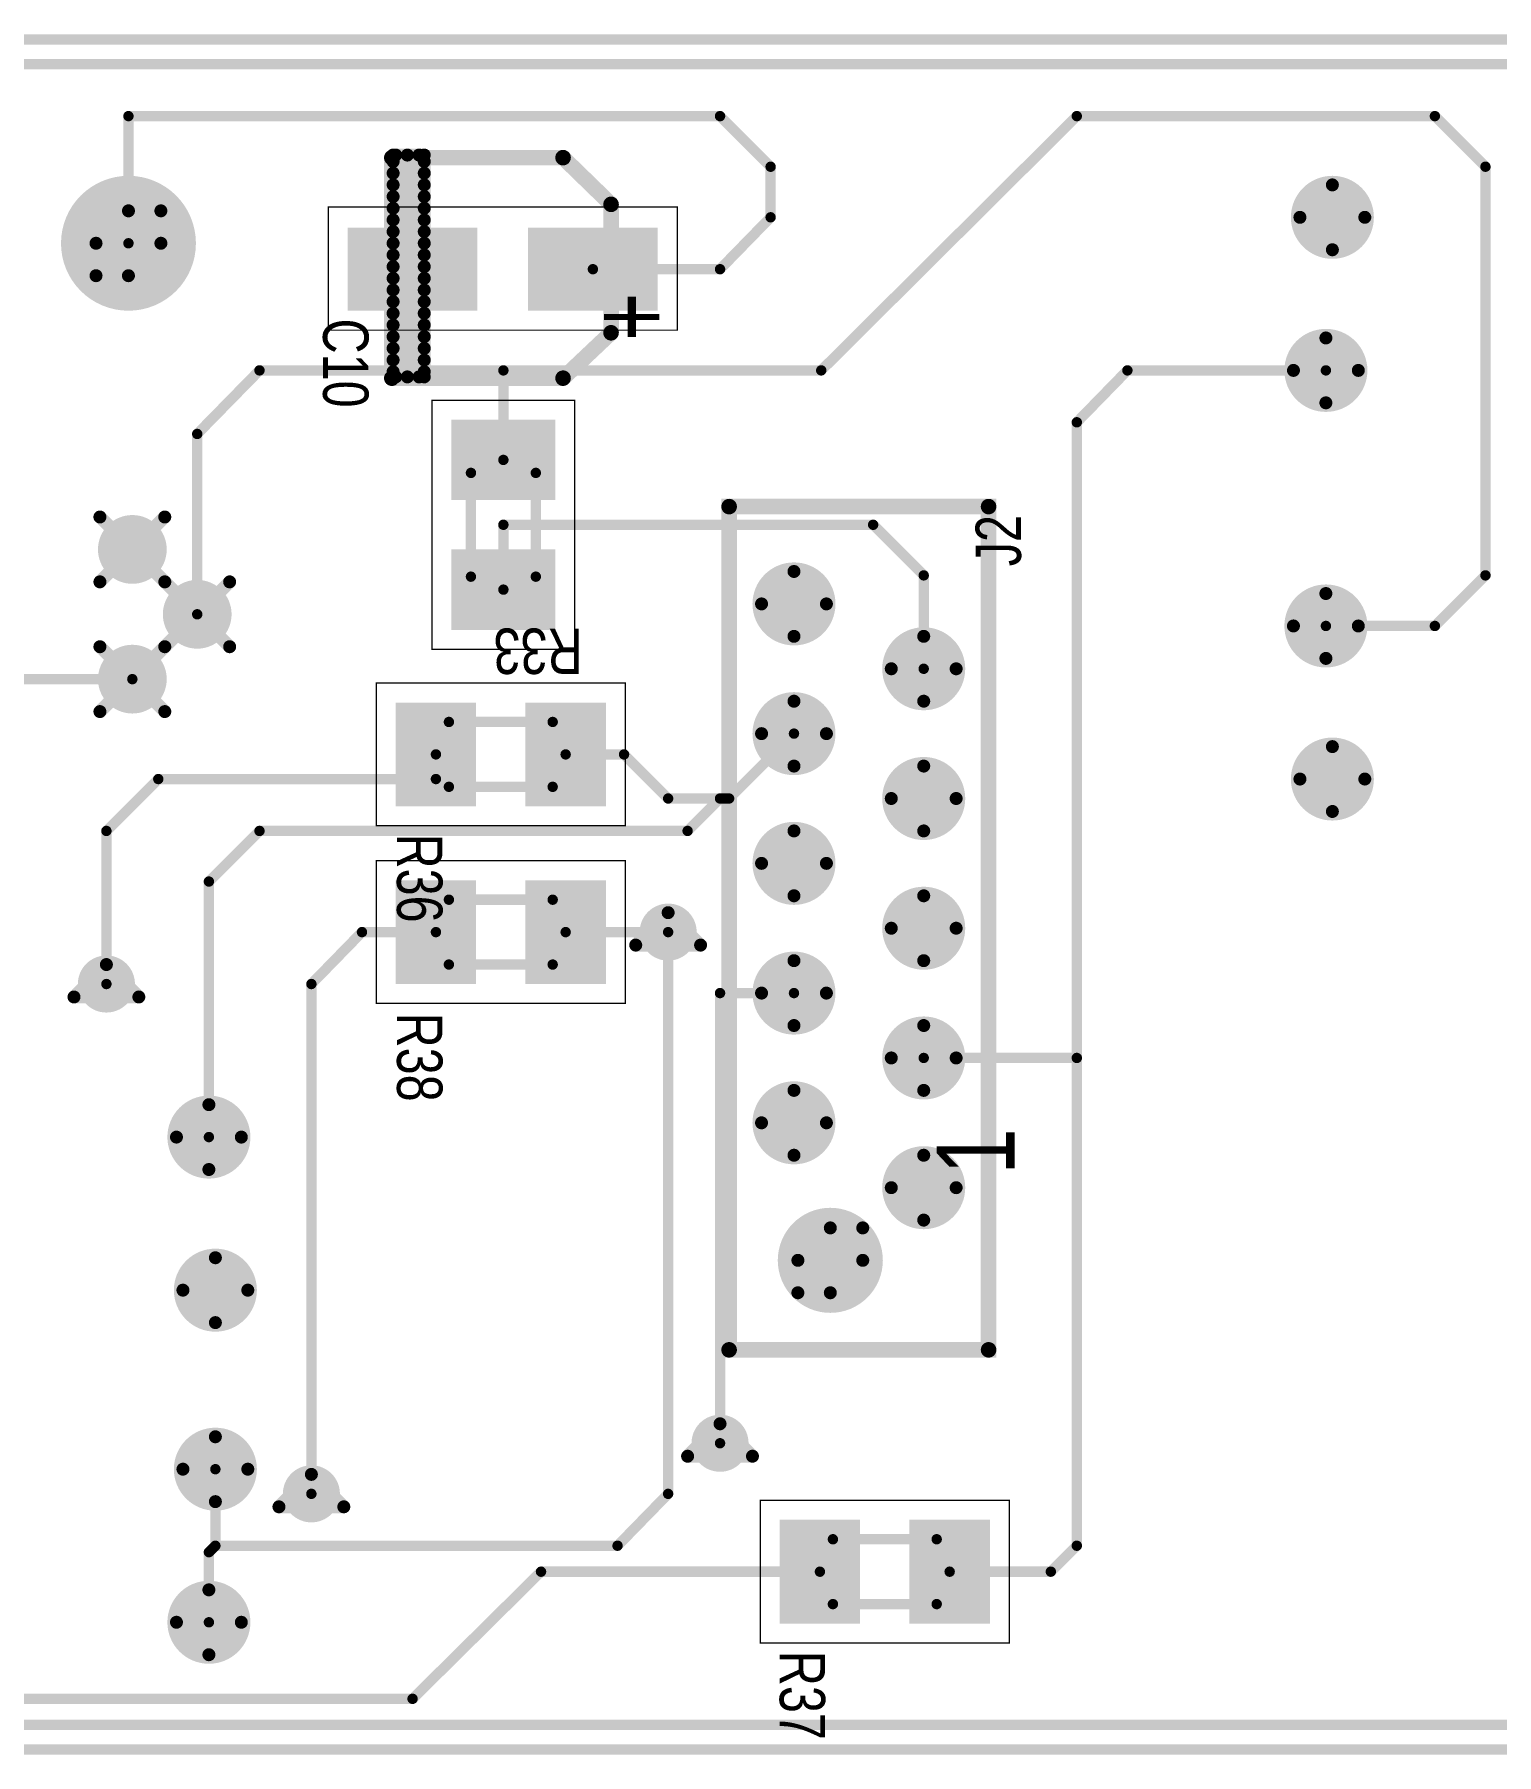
# Model space of a CAD drawing. Extents: x 0 to 12.4, y -1.9 to 1.3.
# Drawn here: x 9.944 to 11.071, y 0.016 to 1.342 of the extents above; entities that cross this region are included whole.
import ezdxf

# ---------------------------------------------------------------- set-up
doc = ezdxf.new("R2010")
doc.units = 0

msp = doc.modelspace()

# ---------------------------------------------------------------- linework, layer by layer
at = {"const_width": 0.008}
msp.add_lwpolyline([(12.361, 0.02), (0, 0.02), (0, 1.338), (12.361, 1.338), (12.361, 0.02)], close=True, dxfattribs=at)
at = {"layer": 'ASB', "const_width": 0.027}
for points in [[(10.006, 0.945, 1), (10.032, 0.945, 1)], [(10.056, 0.895, 1), (10.082, 0.895, 1)], [(10.006, 0.845, 1), (10.032, 0.845, 1)]]:
    msp.add_lwpolyline(points, format="xyb", close=True, dxfattribs=at)
at = {"layer": 'BOT'}
for points, const_width in [([(12.341, 1.319), (0.02, 1.319), (0.02, 0.039), (12.341, 0.039), (12.341, 1.319)], 0.008), ([(10.439, 1.114), (10.17, 1.114), (10.17, 1.209), (10.439, 1.209), (10.439, 1.114)], 0.001), ([(10.36, 1.06), (10.36, 0.868), (10.25, 0.868), (10.25, 1.06), (10.36, 1.06)], 0.001), ([(10.399, 0.732), (10.207, 0.732), (10.207, 0.842), (10.399, 0.842), (10.399, 0.732)], 0.001), ([(10.399, 0.595), (10.207, 0.595), (10.207, 0.705), (10.399, 0.705), (10.399, 0.595)], 0.001), ([(10.695, 0.102), (10.503, 0.102), (10.503, 0.212), (10.695, 0.212), (10.695, 0.102)], 0.001)]:
    msp.add_lwpolyline(points, close=True, dxfattribs=dict(at, const_width=const_width))
at = {"layer": 'BOT', "const_width": 0.008}
for points in [[(10.472, 1.279), (10.016, 1.279)], [(10.016, 1.279), (10.016, 1.181)], [(10.511, 1.24), (10.472, 1.279)], [(10.55, 1.083), (10.747, 1.279)], [(10.747, 1.279), (11.023, 1.279)], [(11.023, 1.279), (11.062, 1.24)], [(10.511, 1.201), (10.511, 1.24)], [(11.062, 1.24), (11.062, 0.925)], [(10.472, 1.161), (10.511, 1.201)], [(10.374, 1.161), (10.472, 1.161)], [(10.117, 1.083), (10.069, 1.034)], [(10.305, 1.083), (10.117, 1.083)], [(10.305, 1.014), (10.305, 1.083)], [(10.305, 1.014), (10.305, 1.083)], [(10.305, 1.083), (10.55, 1.083)], [(10.786, 1.083), (10.747, 1.043)], [(10.939, 1.083), (10.786, 1.083)], [(10.069, 1.034), (10.069, 0.895)], [(10.747, 1.043), (10.747, 0.553)], [(10.305, 0.914), (10.305, 0.964)], [(10.305, 0.964), (10.59, 0.964)], [(10.59, 0.964), (10.629, 0.925)], [(10.629, 0.925), (10.629, 0.853)], [(11.062, 0.925), (11.023, 0.886)], [(11.023, 0.886), (10.939, 0.886)], [(9.919, 0.845), (10.019, 0.845)], [(10.479, 0.753), (10.529, 0.803)], [(10.479, 0.753), (10.529, 0.803)], [(10.253, 0.787), (10.253, 0.768)], [(10.353, 0.787), (10.398, 0.787)], [(10.398, 0.787), (10.432, 0.753)], [(10.039, 0.768), (9.999, 0.728)], [(10.253, 0.768), (10.039, 0.768)], [(10.432, 0.753), (10.472, 0.753)], [(10.447, 0.728), (10.472, 0.753)], [(10.472, 0.753), (10.479, 0.753)], [(10.472, 0.753), (10.479, 0.753)], [(9.999, 0.728), (9.999, 0.61)], [(10.078, 0.689), (10.117, 0.728)], [(10.117, 0.728), (10.447, 0.728)], [(10.078, 0.492), (10.078, 0.689)], [(10.157, 0.61), (10.196, 0.65)], [(10.196, 0.65), (10.253, 0.65)], [(10.432, 0.65), (10.353, 0.65)], [(10.432, 0.65), (10.432, 0.65)], [(10.432, 0.65), (10.432, 0.217)], [(10.157, 0.217), (10.157, 0.61)], [(10.529, 0.603), (10.472, 0.603)], [(10.472, 0.603), (10.472, 0.256)], [(10.629, 0.553), (10.747, 0.553)], [(10.747, 0.553), (10.629, 0.553)], [(10.747, 0.553), (10.747, 0.177)], [(10.083, 0.236), (10.083, 0.177)], [(10.083, 0.177), (10.083, 0.236)], [(10.432, 0.217), (10.393, 0.177)], [(10.083, 0.177), (10.078, 0.172)], [(10.078, 0.172), (10.078, 0.118)], [(10.393, 0.177), (10.083, 0.177)], [(10.747, 0.177), (10.727, 0.157)], [(10.334, 0.157), (10.235, 0.059)], [(10.549, 0.157), (10.334, 0.157)], [(10.727, 0.157), (10.649, 0.157)], [(10.235, 0.059), (8.07, 0.059)]]:
    msp.add_lwpolyline(points, dxfattribs=at)
at = {"layer": 'BOT'}
for points, const_width in [([(10.014, 1.279, 1), (10.018, 1.279, 1)], 0.004), ([(10.014, 1.279, 1), (10.018, 1.279, 1)], 0.004), ([(10.47, 1.279, 1), (10.474, 1.279, 1)], 0.004), ([(10.47, 1.279, 1), (10.474, 1.279, 1)], 0.004), ([(10.745, 1.279, 1), (10.749, 1.279, 1)], 0.004), ([(10.745, 1.279, 1), (10.749, 1.279, 1)], 0.004), ([(11.021, 1.279, 1), (11.025, 1.279, 1)], 0.004), ([(11.021, 1.279, 1), (11.025, 1.279, 1)], 0.004), ([(10.509, 1.24, 1), (10.513, 1.24, 1)], 0.004), ([(10.509, 1.24, 1), (10.513, 1.24, 1)], 0.004), ([(11.06, 1.24, 1), (11.064, 1.24, 1)], 0.004), ([(11.06, 1.24, 1), (11.064, 1.24, 1)], 0.004), ([(9.991, 1.181, 1), (10.041, 1.181, 1)], 0.05), ([(10.929, 1.201, 1), (10.959, 1.201, 1)], 0.031), ([(10.1698, 1.209, 1), (10.1702, 1.209, 1)], 0.0005), ([(10.4388, 1.209, 1), (10.4392, 1.209, 1)], 0.0005), ([(10.509, 1.201, 1), (10.513, 1.201, 1)], 0.004), ([(10.509, 1.201, 1), (10.513, 1.201, 1)], 0.004), ([(10.014, 1.181, 1), (10.018, 1.181, 1)], 0.004), ([(10.372, 1.161, 1), (10.376, 1.161, 1)], 0.004), ([(10.47, 1.161, 1), (10.474, 1.161, 1)], 0.004), ([(10.47, 1.161, 1), (10.474, 1.161, 1)], 0.004), ([(10.1698, 1.114, 1), (10.1702, 1.114, 1)], 0.0005), ([(10.4388, 1.114, 1), (10.4392, 1.114, 1)], 0.0005), ([(10.4388, 1.114, 1), (10.4392, 1.114, 1)], 0.0005), ([(10.924, 1.083, 1), (10.954, 1.083, 1)], 0.031), ([(10.115, 1.083, 1), (10.119, 1.083, 1)], 0.004), ([(10.115, 1.083, 1), (10.119, 1.083, 1)], 0.004), ([(10.303, 1.083, 1), (10.307, 1.083, 1)], 0.004), ([(10.303, 1.083, 1), (10.307, 1.083, 1)], 0.004), ([(10.303, 1.083, 1), (10.307, 1.083, 1)], 0.004), ([(10.303, 1.083, 1), (10.307, 1.083, 1)], 0.004), ([(10.548, 1.083, 1), (10.552, 1.083, 1)], 0.004), ([(10.548, 1.083, 1), (10.552, 1.083, 1)], 0.004), ([(10.784, 1.083, 1), (10.788, 1.083, 1)], 0.004), ([(10.784, 1.083, 1), (10.788, 1.083, 1)], 0.004), ([(10.937, 1.083, 1), (10.941, 1.083, 1)], 0.004), ([(10.2498, 1.06, 1), (10.2502, 1.06, 1)], 0.0005), ([(10.3598, 1.06, 1), (10.3602, 1.06, 1)], 0.0005), ([(10.3598, 1.06, 1), (10.3602, 1.06, 1)], 0.0005), ([(10.067, 1.034, 1), (10.071, 1.034, 1)], 0.004), ([(10.067, 1.034, 1), (10.071, 1.034, 1)], 0.004), ([(10.745, 1.043, 1), (10.749, 1.043, 1)], 0.004), ([(10.745, 1.043, 1), (10.749, 1.043, 1)], 0.004), ([(10.303, 1.014, 1), (10.307, 1.014, 1)], 0.004), ([(10.303, 1.014, 1), (10.307, 1.014, 1)], 0.004), ([(10.006, 0.945, 1), (10.032, 0.945, 1)], 0.027), ([(10.303, 0.964, 1), (10.307, 0.964, 1)], 0.004), ([(10.303, 0.964, 1), (10.307, 0.964, 1)], 0.004), ([(10.588, 0.964, 1), (10.592, 0.964, 1)], 0.004), ([(10.588, 0.964, 1), (10.592, 0.964, 1)], 0.004), ([(10.514, 0.903, 1), (10.544, 0.903, 1)], 0.031), ([(10.627, 0.925, 1), (10.631, 0.925, 1)], 0.004), ([(10.627, 0.925, 1), (10.631, 0.925, 1)], 0.004), ([(11.06, 0.925, 1), (11.064, 0.925, 1)], 0.004), ([(11.06, 0.925, 1), (11.064, 0.925, 1)], 0.004), ([(10.056, 0.895, 1), (10.082, 0.895, 1)], 0.027), ([(10.303, 0.914, 1), (10.307, 0.914, 1)], 0.004), ([(10.924, 0.886, 1), (10.954, 0.886, 1)], 0.031), ([(10.067, 0.895, 1), (10.071, 0.895, 1)], 0.004), ([(10.937, 0.886, 1), (10.941, 0.886, 1)], 0.004), ([(11.021, 0.886, 1), (11.025, 0.886, 1)], 0.004), ([(11.021, 0.886, 1), (11.025, 0.886, 1)], 0.004), ([(10.614, 0.853, 1), (10.644, 0.853, 1)], 0.031), ([(10.006, 0.845, 1), (10.032, 0.845, 1)], 0.027), ([(10.2498, 0.868, 1), (10.2502, 0.868, 1)], 0.0005), ([(10.3598, 0.868, 1), (10.3602, 0.868, 1)], 0.0005), ([(10.017, 0.845, 1), (10.021, 0.845, 1)], 0.004), ([(10.627, 0.853, 1), (10.631, 0.853, 1)], 0.004), ([(10.2068, 0.842, 1), (10.2073, 0.842, 1)], 0.0005), ([(10.3988, 0.842, 1), (10.3992, 0.842, 1)], 0.0005), ([(10.514, 0.803, 1), (10.544, 0.803, 1)], 0.031), ([(10.527, 0.803, 1), (10.531, 0.803, 1)], 0.004), ([(10.527, 0.803, 1), (10.531, 0.803, 1)], 0.004), ([(10.929, 0.768, 1), (10.959, 0.768, 1)], 0.031), ([(10.251, 0.787, 1), (10.255, 0.787, 1)], 0.004), ([(10.351, 0.787, 1), (10.355, 0.787, 1)], 0.004), ([(10.396, 0.787, 1), (10.4, 0.787, 1)], 0.004), ([(10.396, 0.787, 1), (10.4, 0.787, 1)], 0.004), ([(10.614, 0.753, 1), (10.644, 0.753, 1)], 0.031), ([(10.037, 0.768, 1), (10.041, 0.768, 1)], 0.004), ([(10.037, 0.768, 1), (10.041, 0.768, 1)], 0.004), ([(10.251, 0.768, 1), (10.255, 0.768, 1)], 0.004), ([(10.251, 0.768, 1), (10.255, 0.768, 1)], 0.004), ([(10.43, 0.753, 1), (10.434, 0.753, 1)], 0.004), ([(10.43, 0.753, 1), (10.434, 0.753, 1)], 0.004), ([(10.47, 0.753, 1), (10.474, 0.753, 1)], 0.004), ([(10.47, 0.753, 1), (10.474, 0.753, 1)], 0.004), ([(10.47, 0.753, 1), (10.474, 0.753, 1)], 0.004), ([(10.47, 0.753, 1), (10.474, 0.753, 1)], 0.004), ([(10.477, 0.753, 1), (10.481, 0.753, 1)], 0.004), ([(10.477, 0.753, 1), (10.481, 0.753, 1)], 0.004), ([(10.477, 0.753, 1), (10.481, 0.753, 1)], 0.004), ([(10.477, 0.753, 1), (10.481, 0.753, 1)], 0.004), ([(9.997, 0.728, 1), (10.001, 0.728, 1)], 0.004), ([(9.997, 0.728, 1), (10.001, 0.728, 1)], 0.004), ([(10.115, 0.728, 1), (10.119, 0.728, 1)], 0.004), ([(10.115, 0.728, 1), (10.119, 0.728, 1)], 0.004), ([(10.2068, 0.732, 1), (10.2073, 0.732, 1)], 0.0005), ([(10.3988, 0.732, 1), (10.3992, 0.732, 1)], 0.0005), ([(10.3988, 0.732, 1), (10.3992, 0.732, 1)], 0.0005), ([(10.445, 0.728, 1), (10.449, 0.728, 1)], 0.004), ([(10.445, 0.728, 1), (10.449, 0.728, 1)], 0.004), ([(10.514, 0.703, 1), (10.544, 0.703, 1)], 0.031), ([(10.2068, 0.705, 1), (10.2073, 0.705, 1)], 0.0005), ([(10.3988, 0.705, 1), (10.3992, 0.705, 1)], 0.0005), ([(10.076, 0.689, 1), (10.08, 0.689, 1)], 0.004), ([(10.076, 0.689, 1), (10.08, 0.689, 1)], 0.004), ([(10.614, 0.653, 1), (10.644, 0.653, 1)], 0.031), ([(10.422, 0.65, 1), (10.442, 0.65, 1)], 0.02), ([(10.194, 0.65, 1), (10.198, 0.65, 1)], 0.004), ([(10.194, 0.65, 1), (10.198, 0.65, 1)], 0.004), ([(10.251, 0.65, 1), (10.255, 0.65, 1)], 0.004), ([(10.351, 0.65, 1), (10.355, 0.65, 1)], 0.004), ([(10.43, 0.65, 1), (10.434, 0.65, 1)], 0.004), ([(10.43, 0.65, 1), (10.434, 0.65, 1)], 0.004), ([(10.43, 0.65, 1), (10.434, 0.65, 1)], 0.004), ([(10.43, 0.65, 1), (10.434, 0.65, 1)], 0.004), ([(9.989, 0.61, 1), (10.009, 0.61, 1)], 0.02), ([(10.514, 0.603, 1), (10.544, 0.603, 1)], 0.031), ([(9.997, 0.61, 1), (10.001, 0.61, 1)], 0.004), ([(10.155, 0.61, 1), (10.159, 0.61, 1)], 0.004), ([(10.155, 0.61, 1), (10.159, 0.61, 1)], 0.004), ([(10.47, 0.603, 1), (10.474, 0.603, 1)], 0.004), ([(10.47, 0.603, 1), (10.474, 0.603, 1)], 0.004), ([(10.527, 0.603, 1), (10.531, 0.603, 1)], 0.004), ([(10.2068, 0.595, 1), (10.2073, 0.595, 1)], 0.0005), ([(10.3988, 0.595, 1), (10.3992, 0.595, 1)], 0.0005), ([(10.3988, 0.595, 1), (10.3992, 0.595, 1)], 0.0005), ([(10.614, 0.553, 1), (10.644, 0.553, 1)], 0.031), ([(10.627, 0.553, 1), (10.631, 0.553, 1)], 0.004), ([(10.627, 0.553, 1), (10.631, 0.553, 1)], 0.004), ([(10.745, 0.553, 1), (10.749, 0.553, 1)], 0.004), ([(10.745, 0.553, 1), (10.749, 0.553, 1)], 0.004), ([(10.745, 0.553, 1), (10.749, 0.553, 1)], 0.004), ([(10.745, 0.553, 1), (10.749, 0.553, 1)], 0.004), ([(10.514, 0.503, 1), (10.544, 0.503, 1)], 0.031), ([(10.063, 0.492, 1), (10.093, 0.492, 1)], 0.031), ([(10.076, 0.492, 1), (10.08, 0.492, 1)], 0.004), ([(10.614, 0.453, 1), (10.644, 0.453, 1)], 0.031), ([(10.537, 0.397, 1), (10.577, 0.397, 1)], 0.04), ([(10.068, 0.374, 1), (10.098, 0.374, 1)], 0.031), ([(10.068, 0.236, 1), (10.098, 0.236, 1)], 0.031), ([(10.462, 0.256, 1), (10.482, 0.256, 1)], 0.02), ([(10.47, 0.256, 1), (10.474, 0.256, 1)], 0.004), ([(10.081, 0.236, 1), (10.085, 0.236, 1)], 0.004), ([(10.081, 0.236, 1), (10.085, 0.236, 1)], 0.004), ([(10.147, 0.217, 1), (10.167, 0.217, 1)], 0.02), ([(10.155, 0.217, 1), (10.159, 0.217, 1)], 0.004), ([(10.43, 0.217, 1), (10.434, 0.217, 1)], 0.004), ([(10.43, 0.217, 1), (10.434, 0.217, 1)], 0.004), ([(10.5028, 0.212, 1), (10.5033, 0.212, 1)], 0.0005), ([(10.6948, 0.212, 1), (10.6953, 0.212, 1)], 0.0005), ([(10.076, 0.172, 1), (10.08, 0.172, 1)], 0.004), ([(10.076, 0.172, 1), (10.08, 0.172, 1)], 0.004), ([(10.081, 0.177, 1), (10.085, 0.177, 1)], 0.004), ([(10.081, 0.177, 1), (10.085, 0.177, 1)], 0.004), ([(10.081, 0.177, 1), (10.085, 0.177, 1)], 0.004), ([(10.081, 0.177, 1), (10.085, 0.177, 1)], 0.004), ([(10.391, 0.177, 1), (10.395, 0.177, 1)], 0.004), ([(10.391, 0.177, 1), (10.395, 0.177, 1)], 0.004), ([(10.745, 0.177, 1), (10.749, 0.177, 1)], 0.004), ([(10.745, 0.177, 1), (10.749, 0.177, 1)], 0.004), ([(10.332, 0.157, 1), (10.336, 0.157, 1)], 0.004), ([(10.332, 0.157, 1), (10.336, 0.157, 1)], 0.004), ([(10.547, 0.157, 1), (10.551, 0.157, 1)], 0.004), ([(10.647, 0.157, 1), (10.651, 0.157, 1)], 0.004), ([(10.725, 0.157, 1), (10.729, 0.157, 1)], 0.004), ([(10.725, 0.157, 1), (10.729, 0.157, 1)], 0.004), ([(10.063, 0.118, 1), (10.093, 0.118, 1)], 0.031), ([(10.076, 0.118, 1), (10.08, 0.118, 1)], 0.004), ([(10.5028, 0.102, 1), (10.5033, 0.102, 1)], 0.0005), ([(10.6948, 0.102, 1), (10.6953, 0.102, 1)], 0.0005), ([(10.6948, 0.102, 1), (10.6953, 0.102, 1)], 0.0005), ([(10.233, 0.059, 1), (10.237, 0.059, 1)], 0.004), ([(10.233, 0.059, 1), (10.237, 0.059, 1)], 0.004)]:
    msp.add_lwpolyline(points, format="xyb", close=True, dxfattribs=dict(at, const_width=const_width))
for points in [[(10.186, 1.13), (10.284, 1.13), (10.186, 1.192), (10.284, 1.192)], [(10.325, 1.13), (10.423, 1.13), (10.325, 1.192), (10.423, 1.192)], [(10.266, 0.984), (10.344, 0.984), (10.266, 1.044), (10.344, 1.044)], [(10.266, 0.884), (10.344, 0.884), (10.266, 0.944), (10.344, 0.944)], [(10.223, 0.748), (10.283, 0.748), (10.223, 0.826), (10.283, 0.826)], [(10.323, 0.748), (10.383, 0.748), (10.323, 0.826), (10.383, 0.826)], [(10.223, 0.611), (10.283, 0.611), (10.223, 0.689), (10.283, 0.689)], [(10.323, 0.611), (10.383, 0.611), (10.323, 0.689), (10.383, 0.689)], [(10.519, 0.118), (10.579, 0.118), (10.519, 0.196), (10.579, 0.196)], [(10.619, 0.118), (10.679, 0.118), (10.619, 0.196), (10.679, 0.196)]]:
    msp.add_solid(points, dxfattribs=at)
at = {"layer": 'DRD', "const_width": 0.01}
for points in [[(10.944, 1.176), (10.944, 1.226)], [(10.016, 1.206), (10.016, 1.156)], [(10.041, 1.206), (10.016, 1.206)], [(10.041, 1.181), (10.041, 1.206)], [(10.969, 1.201), (10.919, 1.201)], [(9.991, 1.181), (10.041, 1.181)], [(9.991, 1.156), (9.991, 1.181)], [(10.016, 1.156), (9.991, 1.156)], [(10.939, 1.058), (10.939, 1.108)], [(10.964, 1.083), (10.914, 1.083)], [(10.044, 0.97), (9.994, 0.92)], [(10.044, 0.92), (9.994, 0.97)], [(10.529, 0.878), (10.529, 0.928)], [(10.094, 0.92), (10.044, 0.87)], [(10.094, 0.87), (10.044, 0.92)], [(10.939, 0.861), (10.939, 0.911)], [(10.554, 0.903), (10.504, 0.903)], [(10.964, 0.886), (10.914, 0.886)], [(10.629, 0.828), (10.629, 0.878)], [(10.044, 0.87), (9.994, 0.82)], [(10.044, 0.82), (9.994, 0.87)], [(10.654, 0.853), (10.604, 0.853)], [(10.529, 0.778), (10.529, 0.828)], [(10.554, 0.803), (10.504, 0.803)], [(10.944, 0.743), (10.944, 0.793)], [(10.629, 0.728), (10.629, 0.778)], [(10.969, 0.768), (10.919, 0.768)], [(10.654, 0.753), (10.604, 0.753)], [(10.529, 0.678), (10.529, 0.728)], [(10.554, 0.703), (10.504, 0.703)], [(10.629, 0.628), (10.629, 0.678)], [(10.432, 0.665), (10.407, 0.64)], [(10.457, 0.64), (10.432, 0.665)], [(10.654, 0.653), (10.604, 0.653)], [(10.407, 0.64), (10.457, 0.64)], [(9.999, 0.625), (9.974, 0.6)], [(10.024, 0.6), (9.999, 0.625)], [(10.529, 0.578), (10.529, 0.628)], [(9.974, 0.6), (10.024, 0.6)], [(10.554, 0.603), (10.504, 0.603)], [(10.629, 0.528), (10.629, 0.578)], [(10.654, 0.553), (10.604, 0.553)], [(10.529, 0.478), (10.529, 0.528)], [(10.078, 0.467), (10.078, 0.517)], [(10.554, 0.503), (10.504, 0.503)], [(10.103, 0.492), (10.053, 0.492)], [(10.629, 0.428), (10.629, 0.478)], [(10.654, 0.453), (10.604, 0.453)], [(10.557, 0.422), (10.557, 0.372)], [(10.582, 0.422), (10.557, 0.422)], [(10.582, 0.397), (10.582, 0.422)], [(10.083, 0.349), (10.083, 0.399)], [(10.532, 0.397), (10.582, 0.397)], [(10.532, 0.372), (10.532, 0.397)], [(10.108, 0.374), (10.058, 0.374)], [(10.557, 0.372), (10.532, 0.372)], [(10.083, 0.211), (10.083, 0.261)], [(10.472, 0.271), (10.447, 0.246)], [(10.497, 0.246), (10.472, 0.271)], [(10.108, 0.236), (10.058, 0.236)], [(10.447, 0.246), (10.497, 0.246)], [(10.157, 0.232), (10.132, 0.207)], [(10.182, 0.207), (10.157, 0.232)], [(10.132, 0.207), (10.182, 0.207)], [(10.078, 0.093), (10.078, 0.143)], [(10.103, 0.118), (10.053, 0.118)]]:
    msp.add_lwpolyline(points, dxfattribs=at)
at = {"layer": 'DRD', "const_width": 0.005}
for points in [[(10.9415, 1.226, 1), (10.9465, 1.226, 1)], [(10.0135, 1.206, 1), (10.0185, 1.206, 1)], [(10.0135, 1.206, 1), (10.0185, 1.206, 1)], [(10.0385, 1.206, 1), (10.0435, 1.206, 1)], [(10.0385, 1.206, 1), (10.0435, 1.206, 1)], [(10.9165, 1.201, 1), (10.9215, 1.201, 1)], [(10.9665, 1.201, 1), (10.9715, 1.201, 1)], [(9.9885, 1.181, 1), (9.9935, 1.181, 1)], [(9.9885, 1.181, 1), (9.9935, 1.181, 1)], [(10.0385, 1.181, 1), (10.0435, 1.181, 1)], [(10.0385, 1.181, 1), (10.0435, 1.181, 1)], [(10.9415, 1.176, 1), (10.9465, 1.176, 1)], [(9.9885, 1.156, 1), (9.9935, 1.156, 1)], [(9.9885, 1.156, 1), (9.9935, 1.156, 1)], [(10.0135, 1.156, 1), (10.0185, 1.156, 1)], [(10.0135, 1.156, 1), (10.0185, 1.156, 1)], [(10.9365, 1.108, 1), (10.9415, 1.108, 1)], [(10.9115, 1.083, 1), (10.9165, 1.083, 1)], [(10.9615, 1.083, 1), (10.9665, 1.083, 1)], [(10.9365, 1.058, 1), (10.9415, 1.058, 1)], [(9.9915, 0.97, 1), (9.9965, 0.97, 1)], [(10.0415, 0.97, 1), (10.0465, 0.97, 1)], [(10.5265, 0.928, 1), (10.5315, 0.928, 1)], [(9.9915, 0.92, 1), (9.9965, 0.92, 1)], [(10.0415, 0.92, 1), (10.0465, 0.92, 1)], [(10.0415, 0.92, 1), (10.0465, 0.92, 1)], [(10.0915, 0.92, 1), (10.0965, 0.92, 1)], [(10.9365, 0.911, 1), (10.9415, 0.911, 1)], [(10.5015, 0.903, 1), (10.5065, 0.903, 1)], [(10.5515, 0.903, 1), (10.5565, 0.903, 1)], [(10.9115, 0.886, 1), (10.9165, 0.886, 1)], [(10.9615, 0.886, 1), (10.9665, 0.886, 1)], [(10.5265, 0.878, 1), (10.5315, 0.878, 1)], [(10.6265, 0.878, 1), (10.6315, 0.878, 1)], [(9.9915, 0.87, 1), (9.9965, 0.87, 1)], [(10.0415, 0.87, 1), (10.0465, 0.87, 1)], [(10.0415, 0.87, 1), (10.0465, 0.87, 1)], [(10.0915, 0.87, 1), (10.0965, 0.87, 1)], [(10.9365, 0.861, 1), (10.9415, 0.861, 1)], [(10.6015, 0.853, 1), (10.6065, 0.853, 1)], [(10.6515, 0.853, 1), (10.6565, 0.853, 1)], [(9.9915, 0.82, 1), (9.9965, 0.82, 1)], [(10.0415, 0.82, 1), (10.0465, 0.82, 1)], [(10.5265, 0.828, 1), (10.5315, 0.828, 1)], [(10.6265, 0.828, 1), (10.6315, 0.828, 1)], [(10.5015, 0.803, 1), (10.5065, 0.803, 1)], [(10.5515, 0.803, 1), (10.5565, 0.803, 1)], [(10.9415, 0.793, 1), (10.9465, 0.793, 1)], [(10.5265, 0.778, 1), (10.5315, 0.778, 1)], [(10.6265, 0.778, 1), (10.6315, 0.778, 1)], [(10.9165, 0.768, 1), (10.9215, 0.768, 1)], [(10.9665, 0.768, 1), (10.9715, 0.768, 1)], [(10.6015, 0.753, 1), (10.6065, 0.753, 1)], [(10.6515, 0.753, 1), (10.6565, 0.753, 1)], [(10.9415, 0.743, 1), (10.9465, 0.743, 1)], [(10.5265, 0.728, 1), (10.5315, 0.728, 1)], [(10.6265, 0.728, 1), (10.6315, 0.728, 1)], [(10.5015, 0.703, 1), (10.5065, 0.703, 1)], [(10.5515, 0.703, 1), (10.5565, 0.703, 1)], [(10.5265, 0.678, 1), (10.5315, 0.678, 1)], [(10.6265, 0.678, 1), (10.6315, 0.678, 1)], [(10.4295, 0.665, 1), (10.4345, 0.665, 1)], [(10.4295, 0.665, 1), (10.4345, 0.665, 1)], [(10.6015, 0.653, 1), (10.6065, 0.653, 1)], [(10.6515, 0.653, 1), (10.6565, 0.653, 1)], [(10.4045, 0.64, 1), (10.4095, 0.64, 1)], [(10.4045, 0.64, 1), (10.4095, 0.64, 1)], [(10.4545, 0.64, 1), (10.4595, 0.64, 1)], [(10.4545, 0.64, 1), (10.4595, 0.64, 1)], [(9.9965, 0.625, 1), (10.0015, 0.625, 1)], [(9.9965, 0.625, 1), (10.0015, 0.625, 1)], [(10.5265, 0.628, 1), (10.5315, 0.628, 1)], [(10.6265, 0.628, 1), (10.6315, 0.628, 1)], [(9.9715, 0.6, 1), (9.9765, 0.6, 1)], [(9.9715, 0.6, 1), (9.9765, 0.6, 1)], [(10.0215, 0.6, 1), (10.0265, 0.6, 1)], [(10.0215, 0.6, 1), (10.0265, 0.6, 1)], [(10.5015, 0.603, 1), (10.5065, 0.603, 1)], [(10.5515, 0.603, 1), (10.5565, 0.603, 1)], [(10.5265, 0.578, 1), (10.5315, 0.578, 1)], [(10.6265, 0.578, 1), (10.6315, 0.578, 1)], [(10.6015, 0.553, 1), (10.6065, 0.553, 1)], [(10.6515, 0.553, 1), (10.6565, 0.553, 1)], [(10.5265, 0.528, 1), (10.5315, 0.528, 1)], [(10.6265, 0.528, 1), (10.6315, 0.528, 1)], [(10.0755, 0.517, 1), (10.0805, 0.517, 1)], [(10.5015, 0.503, 1), (10.5065, 0.503, 1)], [(10.5515, 0.503, 1), (10.5565, 0.503, 1)], [(10.0505, 0.492, 1), (10.0555, 0.492, 1)], [(10.1005, 0.492, 1), (10.1055, 0.492, 1)], [(10.5265, 0.478, 1), (10.5315, 0.478, 1)], [(10.6265, 0.478, 1), (10.6315, 0.478, 1)], [(10.0755, 0.467, 1), (10.0805, 0.467, 1)], [(10.6015, 0.453, 1), (10.6065, 0.453, 1)], [(10.6515, 0.453, 1), (10.6565, 0.453, 1)], [(10.5545, 0.422, 1), (10.5595, 0.422, 1)], [(10.5545, 0.422, 1), (10.5595, 0.422, 1)], [(10.5795, 0.422, 1), (10.5845, 0.422, 1)], [(10.5795, 0.422, 1), (10.5845, 0.422, 1)], [(10.6265, 0.428, 1), (10.6315, 0.428, 1)], [(10.0805, 0.399, 1), (10.0855, 0.399, 1)], [(10.5295, 0.397, 1), (10.5345, 0.397, 1)], [(10.5295, 0.397, 1), (10.5345, 0.397, 1)], [(10.5795, 0.397, 1), (10.5845, 0.397, 1)], [(10.5795, 0.397, 1), (10.5845, 0.397, 1)], [(10.0555, 0.374, 1), (10.0605, 0.374, 1)], [(10.1055, 0.374, 1), (10.1105, 0.374, 1)], [(10.5295, 0.372, 1), (10.5345, 0.372, 1)], [(10.5295, 0.372, 1), (10.5345, 0.372, 1)], [(10.5545, 0.372, 1), (10.5595, 0.372, 1)], [(10.5545, 0.372, 1), (10.5595, 0.372, 1)], [(10.0805, 0.349, 1), (10.0855, 0.349, 1)], [(10.0805, 0.261, 1), (10.0855, 0.261, 1)], [(10.4695, 0.271, 1), (10.4745, 0.271, 1)], [(10.4695, 0.271, 1), (10.4745, 0.271, 1)], [(10.0555, 0.236, 1), (10.0605, 0.236, 1)], [(10.1055, 0.236, 1), (10.1105, 0.236, 1)], [(10.4445, 0.246, 1), (10.4495, 0.246, 1)], [(10.4445, 0.246, 1), (10.4495, 0.246, 1)], [(10.4945, 0.246, 1), (10.4995, 0.246, 1)], [(10.4945, 0.246, 1), (10.4995, 0.246, 1)], [(10.1545, 0.232, 1), (10.1595, 0.232, 1)], [(10.1545, 0.232, 1), (10.1595, 0.232, 1)], [(10.0805, 0.211, 1), (10.0855, 0.211, 1)], [(10.1295, 0.207, 1), (10.1345, 0.207, 1)], [(10.1295, 0.207, 1), (10.1345, 0.207, 1)], [(10.1795, 0.207, 1), (10.1845, 0.207, 1)], [(10.1795, 0.207, 1), (10.1845, 0.207, 1)], [(10.0755, 0.143, 1), (10.0805, 0.143, 1)], [(10.0505, 0.118, 1), (10.0555, 0.118, 1)], [(10.1005, 0.118, 1), (10.1055, 0.118, 1)], [(10.0755, 0.093, 1), (10.0805, 0.093, 1)]]:
    msp.add_lwpolyline(points, format="xyb", close=True, dxfattribs=at)
at = {"layer": 'DRL'}
for points, const_width in [([(9.996, 1.181, 1), (10.036, 1.181, 1)], 0.04), ([(10.936, 1.201, 1), (10.952, 1.201, 1)], 0.016), ([(10.931, 1.083, 1), (10.947, 1.083, 1)], 0.016), ([(10.012, 0.945, 1), (10.026, 0.945, 1)], 0.015), ([(10.521, 0.903, 1), (10.537, 0.903, 1)], 0.016), ([(10.062, 0.895, 1), (10.076, 0.895, 1)], 0.015), ([(10.931, 0.886, 1), (10.947, 0.886, 1)], 0.016), ([(10.621, 0.853, 1), (10.637, 0.853, 1)], 0.016), ([(10.012, 0.845, 1), (10.026, 0.845, 1)], 0.015), ([(10.521, 0.803, 1), (10.537, 0.803, 1)], 0.016), ([(10.936, 0.768, 1), (10.952, 0.768, 1)], 0.016), ([(10.621, 0.753, 1), (10.637, 0.753, 1)], 0.016), ([(10.521, 0.703, 1), (10.537, 0.703, 1)], 0.016), ([(10.621, 0.653, 1), (10.637, 0.653, 1)], 0.016), ([(10.427, 0.65, 1), (10.437, 0.65, 1)], 0.01), ([(9.994, 0.61, 1), (10.004, 0.61, 1)], 0.01), ([(10.521, 0.603, 1), (10.537, 0.603, 1)], 0.016), ([(10.621, 0.553, 1), (10.637, 0.553, 1)], 0.016), ([(10.521, 0.503, 1), (10.537, 0.503, 1)], 0.016), ([(10.07, 0.492, 1), (10.086, 0.492, 1)], 0.016), ([(10.621, 0.453, 1), (10.637, 0.453, 1)], 0.016), ([(10.537, 0.397, 1), (10.577, 0.397, 1)], 0.04), ([(10.075, 0.374, 1), (10.091, 0.374, 1)], 0.016), ([(10.467, 0.256, 1), (10.477, 0.256, 1)], 0.01), ([(10.075, 0.236, 1), (10.091, 0.236, 1)], 0.016), ([(10.152, 0.217, 1), (10.162, 0.217, 1)], 0.01), ([(10.07, 0.118, 1), (10.086, 0.118, 1)], 0.016)]:
    msp.add_lwpolyline(points, format="xyb", close=True, dxfattribs=dict(at, const_width=const_width))
at = {"layer": 'SMB'}
for points, const_width in [([(9.99, 1.181, 1), (10.042, 1.181, 1)], 0.052), ([(10.928, 1.201, 1), (10.96, 1.201, 1)], 0.032), ([(10.923, 1.083, 1), (10.955, 1.083, 1)], 0.032), ([(10.006, 0.945, 1), (10.032, 0.945, 1)], 0.027), ([(10.513, 0.903, 1), (10.545, 0.903, 1)], 0.032), ([(10.056, 0.895, 1), (10.082, 0.895, 1)], 0.027), ([(10.923, 0.886, 1), (10.955, 0.886, 1)], 0.032), ([(10.613, 0.853, 1), (10.645, 0.853, 1)], 0.032), ([(10.006, 0.845, 1), (10.032, 0.845, 1)], 0.027), ([(10.513, 0.803, 1), (10.545, 0.803, 1)], 0.032), ([(10.928, 0.768, 1), (10.96, 0.768, 1)], 0.032), ([(10.613, 0.753, 1), (10.645, 0.753, 1)], 0.032), ([(10.513, 0.703, 1), (10.545, 0.703, 1)], 0.032), ([(10.613, 0.653, 1), (10.645, 0.653, 1)], 0.032), ([(10.421, 0.65, 1), (10.443, 0.65, 1)], 0.022), ([(9.988, 0.61, 1), (10.01, 0.61, 1)], 0.022), ([(10.513, 0.603, 1), (10.545, 0.603, 1)], 0.032), ([(10.613, 0.553, 1), (10.645, 0.553, 1)], 0.032), ([(10.513, 0.503, 1), (10.545, 0.503, 1)], 0.032), ([(10.062, 0.492, 1), (10.094, 0.492, 1)], 0.032), ([(10.613, 0.453, 1), (10.645, 0.453, 1)], 0.032), ([(10.537, 0.397, 1), (10.577, 0.397, 1)], 0.041), ([(10.067, 0.374, 1), (10.099, 0.374, 1)], 0.032), ([(10.067, 0.236, 1), (10.099, 0.236, 1)], 0.032), ([(10.461, 0.256, 1), (10.483, 0.256, 1)], 0.022), ([(10.146, 0.217, 1), (10.168, 0.217, 1)], 0.022), ([(10.062, 0.118, 1), (10.094, 0.118, 1)], 0.032)]:
    msp.add_lwpolyline(points, format="xyb", close=True, dxfattribs=dict(at, const_width=const_width))
for points in [[(10.185, 1.129), (10.285, 1.129), (10.185, 1.193), (10.285, 1.193)], [(10.324, 1.129), (10.424, 1.129), (10.324, 1.193), (10.424, 1.193)], [(10.265, 0.983), (10.345, 0.983), (10.265, 1.045), (10.345, 1.045)], [(10.265, 0.883), (10.345, 0.883), (10.265, 0.945), (10.345, 0.945)], [(10.222, 0.747), (10.284, 0.747), (10.222, 0.827), (10.284, 0.827)], [(10.322, 0.747), (10.384, 0.747), (10.322, 0.827), (10.384, 0.827)], [(10.222, 0.61), (10.284, 0.61), (10.222, 0.69), (10.284, 0.69)], [(10.322, 0.61), (10.384, 0.61), (10.322, 0.69), (10.384, 0.69)], [(10.518, 0.117), (10.58, 0.117), (10.518, 0.197), (10.58, 0.197)], [(10.618, 0.117), (10.68, 0.117), (10.618, 0.197), (10.68, 0.197)]]:
    msp.add_solid(points, dxfattribs=at)
at = {"layer": 'SPB'}
for points in [[(10.186, 1.13), (10.284, 1.13), (10.186, 1.192), (10.284, 1.192)], [(10.325, 1.13), (10.423, 1.13), (10.325, 1.192), (10.423, 1.192)], [(10.266, 0.984), (10.344, 0.984), (10.266, 1.044), (10.344, 1.044)], [(10.266, 0.884), (10.344, 0.884), (10.266, 0.944), (10.344, 0.944)], [(10.223, 0.748), (10.283, 0.748), (10.223, 0.826), (10.283, 0.826)], [(10.323, 0.748), (10.383, 0.748), (10.323, 0.826), (10.383, 0.826)], [(10.223, 0.611), (10.283, 0.611), (10.223, 0.689), (10.283, 0.689)], [(10.323, 0.611), (10.383, 0.611), (10.323, 0.689), (10.383, 0.689)], [(10.519, 0.118), (10.579, 0.118), (10.519, 0.196), (10.579, 0.196)], [(10.619, 0.118), (10.679, 0.118), (10.619, 0.196), (10.679, 0.196)]]:
    msp.add_solid(points, dxfattribs=at)
at = {"layer": 'SSB'}
for points, const_width in [([(10.219, 1.077), (10.219, 1.247)], 0.012), ([(10.351, 1.247), (10.219, 1.247)], 0.012), ([(10.244, 1.249), (10.22, 1.249)], 0.01), ([(10.22, 1.078), (10.22, 1.249)], 0.01), ([(10.244, 1.244), (10.22, 1.244)], 0.01), ([(10.222, 1.078), (10.222, 1.249)], 0.01), ([(10.231, 1.078), (10.231, 1.249)], 0.01), ([(10.24, 1.078), (10.24, 1.249)], 0.01), ([(10.244, 1.078), (10.244, 1.249)], 0.01), ([(10.388, 1.211), (10.351, 1.247)], 0.012), ([(10.244, 1.235), (10.22, 1.235)], 0.01), ([(10.244, 1.226), (10.22, 1.226)], 0.01), ([(10.244, 1.217), (10.22, 1.217)], 0.01), ([(10.244, 1.208), (10.22, 1.208)], 0.01), ([(10.388, 1.112), (10.388, 1.211)], 0.012), ([(10.244, 1.199), (10.22, 1.199)], 0.01), ([(10.244, 1.19), (10.22, 1.19)], 0.01), ([(10.244, 1.181), (10.22, 1.181)], 0.01), ([(10.244, 1.172), (10.22, 1.172)], 0.01), ([(10.244, 1.163), (10.22, 1.163)], 0.01), ([(10.244, 1.154), (10.22, 1.154)], 0.01), ([(10.244, 1.145), (10.22, 1.145)], 0.01), ([(10.244, 1.136), (10.22, 1.136)], 0.01), ([(10.244, 1.127), (10.22, 1.127)], 0.01), ([(10.244, 1.118), (10.22, 1.118)], 0.01), ([(10.244, 1.109), (10.22, 1.109)], 0.01), ([(10.351, 1.077), (10.388, 1.112)], 0.012), ([(10.244, 1.1), (10.22, 1.1)], 0.01), ([(10.244, 1.091), (10.22, 1.091)], 0.01), ([(10.351, 1.077), (10.219, 1.077)], 0.012), ([(10.244, 1.082), (10.22, 1.082)], 0.01), ([(10.244, 1.078), (10.22, 1.078)], 0.01), ([(10.28, 1.004), (10.28, 0.924)], 0.008), ([(10.33, 1.004), (10.28, 1.004)], 0.008), ([(10.33, 1.004), (10.33, 0.924)], 0.008), ([(10.33, 0.924), (10.28, 0.924)], 0.008), ([(10.343, 0.812), (10.263, 0.812)], 0.008), ([(10.263, 0.762), (10.263, 0.812)], 0.008), ([(10.343, 0.762), (10.343, 0.812)], 0.008), ([(10.343, 0.762), (10.263, 0.762)], 0.008), ([(10.343, 0.675), (10.263, 0.675)], 0.008), ([(10.263, 0.625), (10.263, 0.675)], 0.008), ([(10.343, 0.625), (10.343, 0.675)], 0.008), ([(10.343, 0.625), (10.263, 0.625)], 0.008), ([(10.639, 0.182), (10.559, 0.182)], 0.008), ([(10.559, 0.132), (10.559, 0.182)], 0.008), ([(10.639, 0.132), (10.639, 0.182)], 0.008), ([(10.639, 0.132), (10.559, 0.132)], 0.008)]:
    msp.add_lwpolyline(points, dxfattribs=dict(at, const_width=const_width))
for points, const_width in [([(10.216, 1.247, 1), (10.222, 1.247, 1)], 0.006), ([(10.216, 1.247, 1), (10.222, 1.247, 1)], 0.006), ([(10.2175, 1.249, 1), (10.2225, 1.249, 1)], 0.005), ([(10.2175, 1.249, 1), (10.2225, 1.249, 1)], 0.005), ([(10.2175, 1.244, 1), (10.2225, 1.244, 1)], 0.005), ([(10.2195, 1.249, 1), (10.2245, 1.249, 1)], 0.005), ([(10.2285, 1.249, 1), (10.2335, 1.249, 1)], 0.005), ([(10.2375, 1.249, 1), (10.2425, 1.249, 1)], 0.005), ([(10.2415, 1.249, 1), (10.2465, 1.249, 1)], 0.005), ([(10.2415, 1.249, 1), (10.2465, 1.249, 1)], 0.005), ([(10.2415, 1.244, 1), (10.2465, 1.244, 1)], 0.005), ([(10.348, 1.247, 1), (10.354, 1.247, 1)], 0.006), ([(10.348, 1.247, 1), (10.354, 1.247, 1)], 0.006), ([(10.2175, 1.235, 1), (10.2225, 1.235, 1)], 0.005), ([(10.2415, 1.235, 1), (10.2465, 1.235, 1)], 0.005), ([(10.2175, 1.226, 1), (10.2225, 1.226, 1)], 0.005), ([(10.2175, 1.217, 1), (10.2225, 1.217, 1)], 0.005), ([(10.2415, 1.226, 1), (10.2465, 1.226, 1)], 0.005), ([(10.2415, 1.217, 1), (10.2465, 1.217, 1)], 0.005), ([(10.2175, 1.208, 1), (10.2225, 1.208, 1)], 0.005), ([(10.2415, 1.208, 1), (10.2465, 1.208, 1)], 0.005), ([(10.385, 1.211, 1), (10.391, 1.211, 1)], 0.006), ([(10.385, 1.211, 1), (10.391, 1.211, 1)], 0.006), ([(10.2175, 1.199, 1), (10.2225, 1.199, 1)], 0.005), ([(10.2175, 1.19, 1), (10.2225, 1.19, 1)], 0.005), ([(10.2415, 1.199, 1), (10.2465, 1.199, 1)], 0.005), ([(10.2415, 1.19, 1), (10.2465, 1.19, 1)], 0.005), ([(10.2175, 1.181, 1), (10.2225, 1.181, 1)], 0.005), ([(10.2415, 1.181, 1), (10.2465, 1.181, 1)], 0.005), ([(10.2175, 1.172, 1), (10.2225, 1.172, 1)], 0.005), ([(10.2175, 1.163, 1), (10.2225, 1.163, 1)], 0.005), ([(10.2415, 1.172, 1), (10.2465, 1.172, 1)], 0.005), ([(10.2415, 1.163, 1), (10.2465, 1.163, 1)], 0.005), ([(10.2175, 1.154, 1), (10.2225, 1.154, 1)], 0.005), ([(10.2415, 1.154, 1), (10.2465, 1.154, 1)], 0.005), ([(10.2175, 1.145, 1), (10.2225, 1.145, 1)], 0.005), ([(10.2175, 1.136, 1), (10.2225, 1.136, 1)], 0.005), ([(10.2415, 1.145, 1), (10.2465, 1.145, 1)], 0.005), ([(10.2415, 1.136, 1), (10.2465, 1.136, 1)], 0.005), ([(10.2175, 1.127, 1), (10.2225, 1.127, 1)], 0.005), ([(10.2415, 1.127, 1), (10.2465, 1.127, 1)], 0.005), ([(10.2175, 1.118, 1), (10.2225, 1.118, 1)], 0.005), ([(10.2175, 1.109, 1), (10.2225, 1.109, 1)], 0.005), ([(10.2415, 1.118, 1), (10.2465, 1.118, 1)], 0.005), ([(10.2415, 1.109, 1), (10.2465, 1.109, 1)], 0.005), ([(10.385, 1.112, 1), (10.391, 1.112, 1)], 0.006), ([(10.385, 1.112, 1), (10.391, 1.112, 1)], 0.006), ([(10.2175, 1.1, 1), (10.2225, 1.1, 1)], 0.005), ([(10.2415, 1.1, 1), (10.2465, 1.1, 1)], 0.005), ([(10.2175, 1.091, 1), (10.2225, 1.091, 1)], 0.005), ([(10.2415, 1.091, 1), (10.2465, 1.091, 1)], 0.005), ([(10.216, 1.077, 1), (10.222, 1.077, 1)], 0.006), ([(10.216, 1.077, 1), (10.222, 1.077, 1)], 0.006), ([(10.2175, 1.082, 1), (10.2225, 1.082, 1)], 0.005), ([(10.2175, 1.078, 1), (10.2225, 1.078, 1)], 0.005), ([(10.2175, 1.078, 1), (10.2225, 1.078, 1)], 0.005), ([(10.2195, 1.078, 1), (10.2245, 1.078, 1)], 0.005), ([(10.2285, 1.078, 1), (10.2335, 1.078, 1)], 0.005), ([(10.2375, 1.078, 1), (10.2425, 1.078, 1)], 0.005), ([(10.2415, 1.082, 1), (10.2465, 1.082, 1)], 0.005), ([(10.2415, 1.078, 1), (10.2465, 1.078, 1)], 0.005), ([(10.2415, 1.078, 1), (10.2465, 1.078, 1)], 0.005), ([(10.348, 1.077, 1), (10.354, 1.077, 1)], 0.006), ([(10.348, 1.077, 1), (10.354, 1.077, 1)], 0.006), ([(10.278, 1.004, 1), (10.282, 1.004, 1)], 0.004), ([(10.278, 1.004, 1), (10.282, 1.004, 1)], 0.004), ([(10.328, 1.004, 1), (10.332, 1.004, 1)], 0.004), ([(10.328, 1.004, 1), (10.332, 1.004, 1)], 0.004), ([(10.476, 0.978, 1), (10.482, 0.978, 1)], 0.006), ([(10.476, 0.978, 1), (10.482, 0.978, 1)], 0.006), ([(10.676, 0.978, 1), (10.682, 0.978, 1)], 0.006), ([(10.278, 0.924, 1), (10.282, 0.924, 1)], 0.004), ([(10.278, 0.924, 1), (10.282, 0.924, 1)], 0.004), ([(10.328, 0.924, 1), (10.332, 0.924, 1)], 0.004), ([(10.328, 0.924, 1), (10.332, 0.924, 1)], 0.004), ([(10.261, 0.812, 1), (10.265, 0.812, 1)], 0.004), ([(10.261, 0.812, 1), (10.265, 0.812, 1)], 0.004), ([(10.341, 0.812, 1), (10.345, 0.812, 1)], 0.004), ([(10.341, 0.812, 1), (10.345, 0.812, 1)], 0.004), ([(10.261, 0.762, 1), (10.265, 0.762, 1)], 0.004), ([(10.261, 0.762, 1), (10.265, 0.762, 1)], 0.004), ([(10.341, 0.762, 1), (10.345, 0.762, 1)], 0.004), ([(10.341, 0.762, 1), (10.345, 0.762, 1)], 0.004), ([(10.261, 0.675, 1), (10.265, 0.675, 1)], 0.004), ([(10.261, 0.675, 1), (10.265, 0.675, 1)], 0.004), ([(10.341, 0.675, 1), (10.345, 0.675, 1)], 0.004), ([(10.341, 0.675, 1), (10.345, 0.675, 1)], 0.004), ([(10.261, 0.625, 1), (10.265, 0.625, 1)], 0.004), ([(10.261, 0.625, 1), (10.265, 0.625, 1)], 0.004), ([(10.341, 0.625, 1), (10.345, 0.625, 1)], 0.004), ([(10.341, 0.625, 1), (10.345, 0.625, 1)], 0.004), ([(10.476, 0.328, 1), (10.482, 0.328, 1)], 0.006), ([(10.676, 0.328, 1), (10.682, 0.328, 1)], 0.006), ([(10.557, 0.182, 1), (10.561, 0.182, 1)], 0.004), ([(10.557, 0.182, 1), (10.561, 0.182, 1)], 0.004), ([(10.637, 0.182, 1), (10.641, 0.182, 1)], 0.004), ([(10.637, 0.182, 1), (10.641, 0.182, 1)], 0.004), ([(10.557, 0.132, 1), (10.561, 0.132, 1)], 0.004), ([(10.557, 0.132, 1), (10.561, 0.132, 1)], 0.004), ([(10.637, 0.132, 1), (10.641, 0.132, 1)], 0.004), ([(10.637, 0.132, 1), (10.641, 0.132, 1)], 0.004)]:
    msp.add_lwpolyline(points, format="xyb", close=True, dxfattribs=dict(at, const_width=const_width))
at = {"layer": 'SSB', "const_width": 0.012}
msp.add_lwpolyline([(10.479, 0.978), (10.679, 0.978), (10.679, 0.328), (10.479, 0.328), (10.479, 0.978)], close=True, dxfattribs=at)

# ---------------------------------------------------------------- texts
at = {"layer": 'SSB', "width": 0.8}
for s, height, rotation, p in [('+', 0.06, 270, (10.375, 1.143)), ('C10', 0.035, 270, (10.166, 1.123)), ('J2', 0.035, 90, (10.704, 0.932)), ('R33', 0.035, 180, (10.366, 0.884)), ('R36', 0.035, 270, (10.223, 0.726)), ('R38', 0.035, 270, (10.223, 0.588)), ('1', 0.06, 90, (10.699, 0.463)), ('R37', 0.035, 270, (10.518, 0.096))]:
    msp.add_text(s, height=height, rotation=rotation, dxfattribs=at).set_placement(p)

doc.saveas('drawing.dxf')
